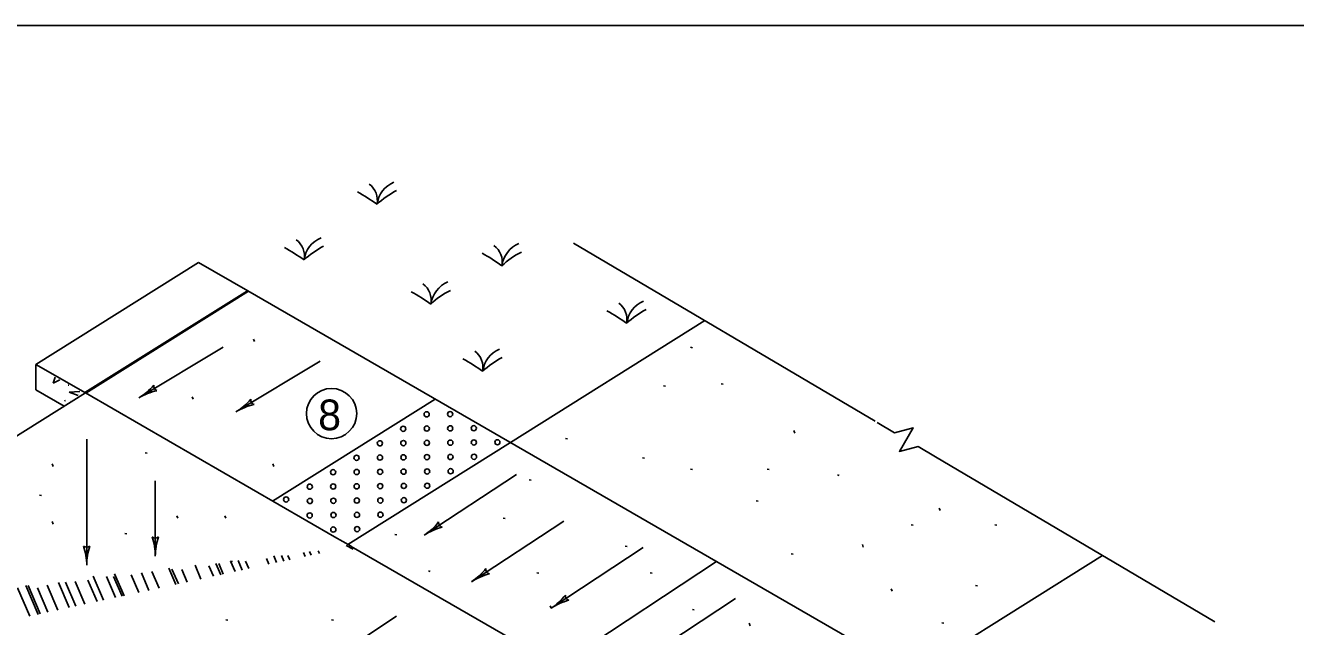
# Model space of a CAD drawing. Extents: x 39.9 to 72.9, y 2.3 to 22.3.
# Drawn here: x 44.95 to 53.07, y 18.51 to 22.35 of the extents above; entities that cross this region are included whole.
import ezdxf

# ---------------------------------------------------------------- set-up
doc = ezdxf.new("R2010")
doc.units = 0
for name, color, linetype in [('Level 1', 7, 'Continuous'), ('Level 2', 7, 'Continuous'), ('z - Construction', 7, 'Continuous')]:
    doc.layers.add(name, color=color, linetype=linetype)

msp = doc.modelspace()

# ---------------------------------------------------------------- linework, layer by layer
at = {"layer": 'Level 1'}
for p, q in [((48.4549, 20.9585), (50.3802, 19.821)), ((45.0211, 20.1835), (46.0591, 20.8347)), ((46.3752, 20.6522), (46.0591, 20.8347)), ((45.3343, 20.0027), (46.3724, 20.6538)), ((45.3372, 20.0011), (46.3752, 20.6522)), ((45.34, 19.9994), (46.378, 20.6505)), ((52.3162, 17.2222), (46.3752, 20.6522)), ((48.0514, 19.6844), (49.2931, 20.4633)), ((45.6791, 19.9694), (46.2164, 20.2926)), ((46.4181, 20.3285), (46.4119, 20.3445)), ((49.2013, 20.2922), (49.2137, 20.2897)), ((46.2989, 19.8802), (46.8363, 20.2034)), ((45.3372, 20.0011), (45.0211, 20.1835)), ((45.0211, 20.1835), (45.0211, 20.0202)), ((49.0296, 20.0469), (49.0421, 20.0445)), ((49.3975, 20.0592), (49.4099, 20.0567)), ((43.7645, 19.0147), (45.3372, 20.0011)), ((45.2015, 19.916), (45.0211, 20.0202)), ((46.9285, 19.0823), (45.3372, 20.0011)), ((46.0257, 19.9606), (46.0195, 19.9766)), ((49.8674, 19.7441), (49.8612, 19.7601)), ((48.4043, 19.7097), (48.4167, 19.7073)), ((45.719, 19.6178), (45.7314, 19.6153)), ((48.8948, 19.5871), (48.9072, 19.5847)), ((50.7671, 19.5922), (52.5497, 18.539)), ((45.1306, 19.5314), (45.1244, 19.5474)), ((46.5407, 19.5314), (46.5345, 19.5474)), ((48.0898, 19.4797), (47.5017, 19.0925)), ((49.2013, 19.5136), (49.2137, 19.5111)), ((49.6918, 19.5136), (49.7042, 19.5111)), ((50.1393, 19.4768), (50.1518, 19.4743)), ((48.1713, 19.4461), (48.1837, 19.4437)), ((45.0446, 19.348), (45.057, 19.3456)), ((49.6213, 19.3112), (49.6337, 19.3088)), ((50.7955, 19.2494), (50.7893, 19.2654)), ((45.1306, 19.1636), (45.1244, 19.1796)), ((45.9276, 19.2004), (45.9214, 19.2164)), ((46.2342, 19.2004), (46.228, 19.2164)), ((48.3917, 19.1823), (47.8036, 18.7951)), ((48.0058, 19.2009), (48.0182, 19.1984)), ((50.6114, 19.158), (50.6238, 19.1555)), ((51.1448, 19.158), (51.1572, 19.1555)), ((45.5898, 19.1028), (45.6022, 19.1003)), ((47.0346, 19.0211), (46.9285, 19.0823)), ((47.313, 19.0967), (47.3254, 19.0942)), ((49.5807, 17.551), (47.0353, 19.0206)), ((48.8994, 19.013), (48.3114, 18.6258)), ((48.7844, 19.0231), (48.7968, 19.0206)), ((50.3051, 19.0164), (50.2989, 19.0324)), ((46.2648, 18.9271), (46.2772, 18.9247)), ((49.3685, 18.924), (46.6102, 17.1075)), ((49.8451, 18.974), (49.8575, 18.9716)), ((50.6187, 18.2022), (51.8319, 18.9631)), ((47.5276, 18.8637), (47.54, 18.8612)), ((48.2204, 18.8514), (48.2328, 18.849)), ((48.9438, 18.8514), (48.9562, 18.849)), ((50.489, 18.7344), (50.4828, 18.7504)), ((51.0222, 18.7717), (51.0346, 18.7693)), ((49.4895, 18.6883), (48.9015, 18.3011)), ((48.3115, 18.6253), (48.3053, 18.6413)), ((49.2136, 18.6184), (49.226, 18.616)), ((46.234, 18.551), (46.2464, 18.5486)), ((47.3239, 18.5746), (46.5827, 18.0864)), ((46.9084, 18.551), (46.9208, 18.5486)), ((49.5816, 18.5137), (49.5754, 18.5297)), ((50.8076, 18.5326), (50.82, 18.5302))]:
    msp.add_line(p, q, dxfattribs=at)
for points in [[(45.144, 20.1022), (45.1326, 20.0638)], [(45.1326, 20.0638), (45.1748, 20.0842)], [(45.232, 20.0508), (45.2268, 20.0502)], [(45.3026, 20.0095), (45.2346, 20.0066)], [(45.2346, 20.0066), (45.2921, 19.9848)], [(45.2102, 19.9518), (45.2033, 19.951)], [(45.24, 19.9531), (45.2396, 19.9531)], [(50.7671, 19.5922), (50.6551, 19.6584), (50.5359, 19.6277), (50.6243, 19.7776), (50.5052, 19.7467), (50.3931, 19.8127)]]:
    msp.add_lwpolyline(points, dxfattribs=at)
for centre in [(47.5166, 19.8643), (47.6667, 19.8656), (47.8175, 19.7757), (47.3672, 19.7717), (47.5173, 19.7731), (47.6674, 19.7744), (47.2179, 19.6792), (47.3679, 19.6806), (47.518, 19.6819), (47.6681, 19.6831), (47.8182, 19.6843), (47.9684, 19.6857), (47.0688, 19.5868), (47.2185, 19.5881), (47.3687, 19.5894), (47.5187, 19.5906), (47.6688, 19.5917), (47.819, 19.5931), (46.9194, 19.4943), (47.0694, 19.4957), (47.2195, 19.497), (47.3693, 19.4981), (47.5195, 19.4992), (47.6696, 19.5006), (46.7702, 19.4019), (46.9201, 19.4032), (47.0701, 19.4045), (47.2201, 19.4057), (47.3703, 19.4068), (47.5202, 19.4081), (46.619, 19.3203), (46.7709, 19.3108), (46.921, 19.3121), (47.0708, 19.3132), (47.2209, 19.3143), (47.371, 19.3157), (46.7697, 19.2184), (46.9216, 19.2208), (47.0717, 19.2219), (47.2217, 19.2232), (46.9205, 19.1282), (47.0726, 19.1308)]:
    msp.add_circle(centre, 0.0166, dxfattribs=at)
for centre, radius, start, end in [((47.0737, 21.2314), 0.1284, 348.46333, 53.88758), ((47.3796, 21.1805), 0.1818, 113.1649, 172.02683), ((46.5644, 20.3417), 1.0723, 53.67487, 61.60536), ((47.561, 20.823), 0.5263, 116.66465, 133.36453), ((46.0984, 19.9861), 1.0723, 53.67487, 61.60536), ((46.6078, 20.8758), 0.1284, 348.46333, 53.88758), ((46.9137, 20.8249), 0.1818, 113.1649, 172.02683), ((47.095, 20.4675), 0.5263, 116.66465, 133.36453), ((47.8708, 20.839), 0.1284, 348.46333, 53.88758), ((48.1767, 20.7881), 0.1818, 113.1649, 172.02683), ((47.3614, 19.9493), 1.0723, 53.67487, 61.60536), ((48.358, 20.4307), 0.5263, 116.66465, 133.36453), ((47.4171, 20.5937), 0.1284, 348.46333, 53.88758), ((47.723, 20.5428), 0.1818, 113.1649, 172.02683), ((46.9077, 19.7041), 1.0723, 53.67487, 61.60536), ((47.9043, 20.1854), 0.5263, 116.66465, 133.36453), ((48.1584, 19.5815), 1.0723, 53.67487, 61.60536), ((48.6678, 20.4711), 0.1284, 348.46333, 53.88758), ((48.9737, 20.4202), 0.1818, 113.1649, 172.02683), ((49.155, 20.0628), 0.5263, 116.66465, 133.36453), ((48.054, 20.1137), 0.1818, 113.1649, 172.02683), ((47.2388, 19.2749), 1.0723, 53.67487, 61.60536), ((47.7481, 20.1646), 0.1284, 348.46333, 53.88758), ((48.2354, 19.7563), 0.5263, 116.66465, 133.36453)]:
    msp.add_arc(centre, radius, start, end, dxfattribs=at)
at = {"layer": 'Level 2'}
for p, q in [((46.5331, 19.3105), (47.5712, 19.9617)), ((45.346, 19.705), (45.346, 18.9003)), ((47.0133, 19.0333), (48.0514, 19.6844)), ((45.7838, 19.4396), (45.7838, 18.9586)), ((46.7296, 18.9811), (46.7402, 18.9563)), ((46.7684, 18.9876), (46.7783, 18.9645)), ((46.8245, 18.9928), (46.8316, 18.9761)), ((47.0021, 19.0263), (47.0473, 19.0039)), ((46.0379, 18.9003), (46.0756, 18.812)), ((46.1707, 18.9109), (46.2013, 18.8393)), ((46.1887, 18.9103), (46.2176, 18.8428)), ((46.2648, 18.9271), (46.2937, 18.8594)), ((46.3131, 18.9309), (46.3394, 18.8693)), ((46.3608, 18.9263), (46.3813, 18.8784)), ((46.4934, 18.9429), (46.5091, 18.9061)), ((46.5401, 18.96), (46.5586, 18.9168)), ((46.5889, 18.9626), (46.6043, 18.9268)), ((46.6304, 18.9629), (46.6423, 18.935)), ((45.388, 18.8302), (45.4535, 18.6769)), ((45.4723, 18.8276), (45.5296, 18.6935)), ((45.5177, 18.8285), (45.5715, 18.7026)), ((45.5239, 18.8458), (45.584, 18.7053)), ((45.6306, 18.8382), (45.6786, 18.7258)), ((45.6957, 18.8513), (45.7433, 18.7399)), ((45.7622, 18.8612), (45.8081, 18.7539)), ((45.8699, 18.8819), (45.9147, 18.7771)), ((45.8903, 18.8758), (45.931, 18.7806)), ((45.9523, 18.8725), (45.9864, 18.7926)), ((46.1265, 18.8975), (46.1556, 18.8294)), ((44.9047, 18.7553), (44.9819, 18.5746)), ((44.9566, 18.7701), (45.0352, 18.5862)), ((44.971, 18.7714), (45.0488, 18.5891)), ((45.0315, 18.7562), (45.0983, 18.5999)), ((45.0939, 18.7729), (45.162, 18.6137)), ((45.1661, 18.7891), (45.2343, 18.6294)), ((45.2102, 18.7929), (45.2762, 18.6385)), ((45.2711, 18.7963), (45.3333, 18.6509)), ((45.353, 18.805), (45.4116, 18.6679))]:
    msp.add_line(p, q, dxfattribs=at)
msp.add_circle((46.9093, 19.8691), 0.1605, dxfattribs=at)
for centre, radius, start, end in [((45.4816, 20.2977), 0.3831, 301.02348, 319.69226), ((45.8039, 20.0445), 0.0306, 169.79807, 251.91477), ((45.4816, 20.2977), 0.3831, 301.01125, 301.02348), ((45.8765, 19.6411), 0.3831, 102.37064, 121.01737), ((46.1015, 20.2086), 0.3831, 301.02348, 319.69226), ((46.4238, 19.9553), 0.0306, 169.79807, 251.91477), ((46.1015, 20.2086), 0.3831, 301.01125, 301.02348), ((46.4964, 19.5519), 0.3831, 102.37064, 121.01737), ((47.291, 19.4125), 0.3831, 303.36321, 322.03199), ((47.7124, 18.7725), 0.3831, 104.71037, 123.3571), ((47.6234, 19.1726), 0.0306, 172.1378, 254.2545), ((45.7839, 19.1043), 0.0306, 228.7746, 310.89129), ((45.4007, 18.9586), 0.3831, 0, 18.66878), ((46.1669, 18.9586), 0.3831, 161.34716, 179.99389), ((47.291, 19.4125), 0.3831, 303.35098, 303.36321), ((45.346, 19.046), 0.0306, 228.7746, 310.89129), ((44.9629, 18.9003), 0.3831, 0, 18.66878), ((45.7291, 18.9003), 0.3831, 161.34716, 179.99389), ((44.9629, 18.9003), 0.3831, 359.98778, 0), ((45.4007, 18.9586), 0.3831, 359.98778, 0), ((47.5929, 19.1151), 0.3831, 303.36321, 322.03199), ((48.0143, 18.4751), 0.3831, 104.71037, 123.3571), ((47.9253, 18.8752), 0.0306, 172.1378, 254.2545), ((47.5929, 19.1151), 0.3831, 303.35098, 303.36321), ((48.1007, 18.9458), 0.3831, 303.36321, 322.03199), ((48.522, 18.3059), 0.3831, 104.71037, 123.3571), ((48.4331, 18.7059), 0.0306, 172.1378, 254.2545), ((48.1007, 18.9458), 0.3831, 303.35098, 303.36321)]:
    msp.add_arc(centre, radius, start, end, dxfattribs=at)
at = {"layer": 'z - Construction'}
msp.add_lwpolyline([(39.8757, 2.3233), (72.876, 2.3233), (72.876, 22.3484), (39.8757, 22.3484)], close=True, dxfattribs=at)

# ---------------------------------------------------------------- texts
at = {"layer": 'Level 2'}
msp.add_text('8', height=0.196, dxfattribs=at).set_placement((46.8239, 19.7627))

doc.saveas('drawing.dxf')
